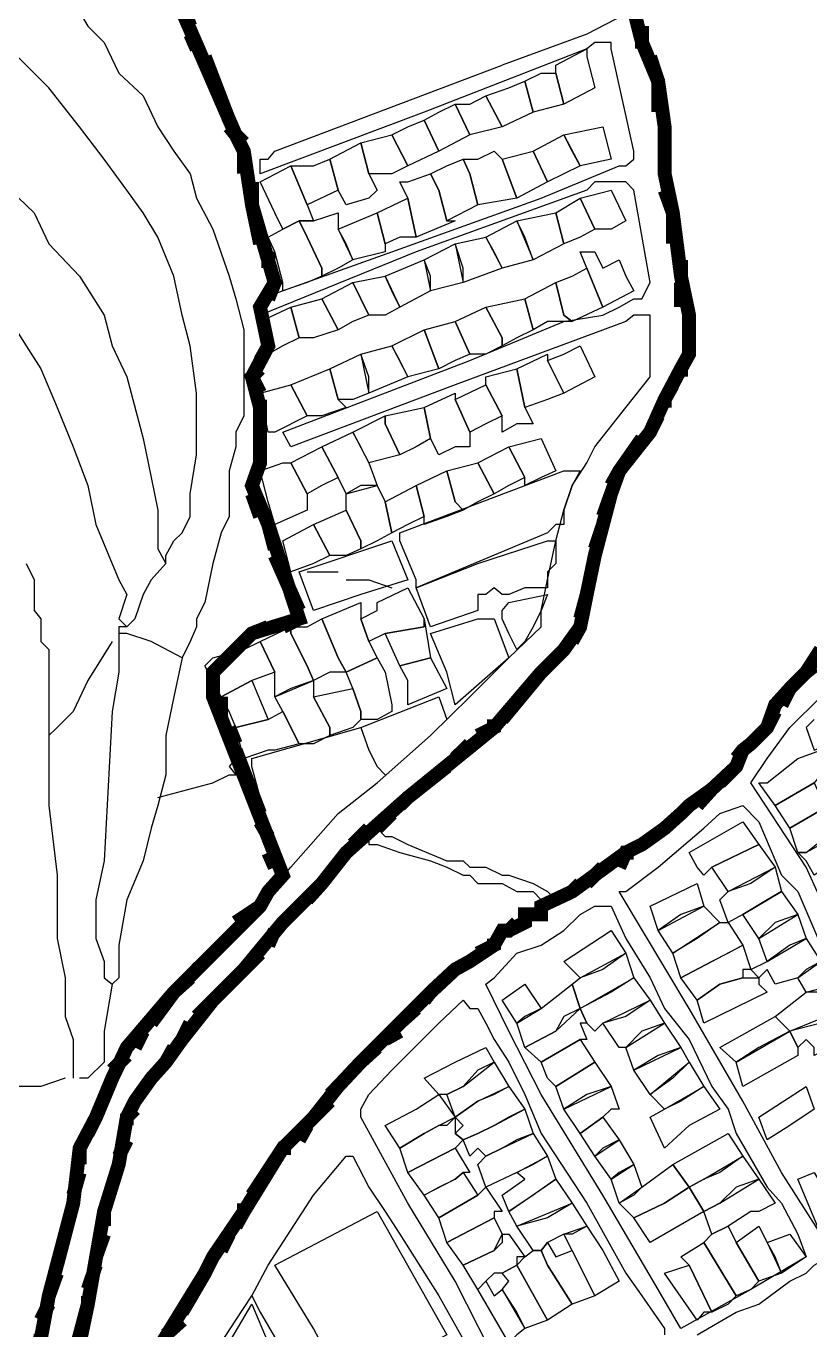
# Model space of a CAD drawing. Header units: millimetres. Extents: x -3588 to 75209, y -3737 to 38254.
# Drawn here: x 3750.2 to 3886.4, y 20195.7 to 20422.4 of the extents above; entities that cross this region are included whole.
import ezdxf

# ---------------------------------------------------------------- set-up
doc = ezdxf.new("R2010")
doc.units = ezdxf.units.MM
doc.layers.add('P', color=253, linetype='Continuous')

msp = doc.modelspace()

# ---------------------------------------------------------------- linework, layer by layer
at = {"layer": 'P'}
for points, const_width in [([(3751.611, 20188.071), (3754.14, 20201.61), (3758.381, 20217.71), (3759.501, 20227.296), (3762.334, 20232.674), (3765.151, 20239.443), (3767.695, 20244.804), (3775.889, 20254.407), (3786.612, 20265.129), (3790.837, 20269.37), (3792.261, 20271.899), (3794.789, 20274.731), (3782.659, 20305.779), (3782.659, 20310.02), (3789.428, 20316.789), (3797.622, 20319.334), (3792.261, 20335.706), (3789.428, 20342.475), (3790.837, 20346.428), (3790.837, 20356.03), (3789.428, 20361.391), (3792.261, 20366.753), (3790.837, 20373.522), (3793.381, 20377.763), (3789.428, 20391.318), (3788.02, 20400.633), (3786.612, 20403.449), (3771.936, 20437.329)], 2.417), ([(3751.611, 20188.071), (3754.14, 20201.61), (3758.381, 20217.71), (3759.501, 20227.296), (3762.334, 20232.674), (3765.151, 20239.443), (3767.695, 20244.804), (3775.889, 20254.407), (3786.612, 20265.129), (3790.837, 20269.37), (3792.261, 20271.899), (3794.789, 20274.731), (3782.659, 20305.779), (3782.659, 20310.02), (3789.428, 20316.789), (3797.622, 20319.334), (3792.261, 20335.706), (3789.428, 20342.475), (3790.837, 20346.428), (3790.837, 20356.03), (3789.428, 20361.391), (3792.261, 20366.753), (3790.837, 20373.522), (3793.381, 20377.763), (3789.428, 20391.318), (3788.02, 20400.633), (3786.612, 20403.449), (3771.936, 20437.329)], 1.2), ([(3778.706, 20422.366), (3777.297, 20426.319)], 2.417), ([(3855.764, 20425.182), (3857.188, 20419.533), (3860.005, 20412.763), (3861.125, 20404.858), (3861.125, 20396.68), (3862.549, 20389.894), (3863.958, 20378.884), (3865.366, 20372.114), (3865.366, 20368.161), (3865.366, 20365.344), (3863.958, 20362.8), (3861.125, 20357.439), (3858.596, 20351.789), (3853.235, 20345.02), (3851.811, 20341.067), (3850.402, 20335.706), (3848.994, 20330.344), (3847.586, 20323.559), (3846.449, 20317.909), (3843.633, 20313.972), (3839.68, 20310.02), (3831.486, 20300.417), (3816.539, 20288.271), (3805.8, 20278.684), (3801.575, 20273.323), (3794.789, 20266.537), (3788.02, 20258.36), (3782.659, 20252.998), (3777.297, 20246.213), (3774.465, 20242.26), (3771.936, 20239.443), (3769.104, 20235.49), (3767.695, 20232.674), (3766.287, 20224.48), (3763.742, 20216.286), (3760.926, 20200.202), (3758.381, 20188.071)], 2.417), ([(3855.764, 20425.182), (3857.188, 20419.533), (3860.005, 20412.763), (3861.125, 20404.858), (3861.125, 20396.68), (3862.549, 20389.894), (3863.958, 20378.884), (3865.366, 20372.114), (3865.366, 20368.161), (3865.366, 20365.344), (3863.958, 20362.8), (3861.125, 20357.439), (3858.596, 20351.789), (3853.235, 20345.02), (3851.811, 20341.067), (3850.402, 20335.706), (3848.994, 20330.344), (3847.586, 20323.559), (3846.449, 20317.909), (3843.633, 20313.972), (3839.68, 20310.02), (3831.486, 20300.417), (3816.539, 20288.271), (3805.8, 20278.684), (3801.575, 20273.323), (3794.789, 20266.537), (3788.02, 20258.36), (3782.659, 20252.998), (3777.297, 20246.213), (3774.465, 20242.26), (3771.936, 20239.443), (3769.104, 20235.49), (3767.695, 20232.674), (3766.287, 20224.48), (3763.742, 20216.286), (3760.926, 20200.202), (3758.381, 20188.071)], 1.2), ([(3857.188, 20422.366), (3857.188, 20419.533), (3857.188, 20418.413)], 2.417), ([(3779.826, 20418.413), (3778.706, 20420.957)], 2.417), ([(3785.475, 20405.994), (3781.25, 20417.004)], 2.417), ([(3858.596, 20417.004), (3860.005, 20412.763), (3860.005, 20407.402)], 2.417), ([(3788.02, 20402.041), (3786.612, 20403.449), (3785.475, 20404.858)], 2.417), ([(3861.125, 20404.858), (3861.125, 20402.041)], 2.417), ([(3788.02, 20396.68), (3788.02, 20400.633)], 2.417), ([(3861.125, 20399.208), (3861.125, 20396.68)], 2.417), ([(3790.837, 20384.533), (3789.428, 20391.318), (3789.428, 20395.271)], 2.417), ([(3861.125, 20393.847), (3862.549, 20389.894), (3862.549, 20384.533)], 2.417), ([(3792.261, 20380.308), (3792.261, 20383.125)], 2.417), ([(3863.958, 20381.716), (3863.958, 20378.884)], 2.417), ([(3792.261, 20374.947), (3793.381, 20377.763)], 2.417), ([(3863.958, 20377.763), (3863.958, 20373.522)], 2.417), ([(3790.837, 20364.208), (3792.261, 20366.753), (3790.837, 20373.522)], 2.417), ([(3865.366, 20372.114), (3865.366, 20368.161), (3865.366, 20365.344), (3863.958, 20362.8), (3863.958, 20361.391)], 2.417), ([(3790.837, 20358.559), (3789.428, 20361.391), (3790.837, 20362.8)], 2.417), ([(3862.549, 20359.983), (3861.125, 20357.439), (3861.125, 20356.03)], 2.417), ([(3790.837, 20354.622), (3790.837, 20356.03), (3790.837, 20357.439)], 2.417), ([(3860.005, 20354.622), (3858.596, 20351.789)], 2.417), ([(3789.428, 20342.475), (3790.837, 20346.428), (3790.837, 20351.789)], 2.417), ([(3857.188, 20350.669), (3853.235, 20345.02), (3851.811, 20342.475)], 2.417), ([(3790.837, 20337.114), (3789.428, 20341.067)], 2.417), ([(3851.811, 20341.067), (3850.402, 20337.114)], 2.417), ([(3793.381, 20331.465), (3792.261, 20335.706)], 2.417), ([(3850.402, 20335.706), (3848.994, 20331.465)], 2.417), ([(3797.622, 20320.742), (3793.381, 20330.344)], 2.417), ([(3848.994, 20330.344), (3847.586, 20323.559), (3846.449, 20319.334)], 2.417), ([(3794.789, 20317.909), (3797.622, 20319.334)], 2.417), ([(3789.428, 20316.789), (3792.261, 20317.909)], 2.417), ([(3846.449, 20317.909), (3845.041, 20315.381)], 2.417), ([(3782.659, 20307.187), (3782.659, 20310.02), (3788.02, 20315.381)], 2.417), ([(3770.512, 20188.071), (3781.25, 20205.563), (3782.659, 20208.396), (3788.02, 20216.286), (3794.789, 20227.296), (3800.151, 20232.674), (3804.392, 20238.035), (3808.345, 20242.26), (3815.114, 20249.045), (3820.475, 20254.407), (3824.716, 20258.36), (3827.261, 20259.768), (3831.486, 20262.585), (3832.91, 20265.129), (3834.031, 20265.129), (3836.863, 20266.537), (3836.863, 20267.946), (3839.68, 20267.946), (3839.68, 20269.37), (3845.041, 20271.899), (3854.355, 20278.684), (3857.188, 20280.093), (3861.125, 20282.909), (3863.958, 20285.454), (3865.366, 20286.862), (3869.319, 20289.695), (3873.56, 20293.648), (3874.68, 20296.464), (3876.088, 20297.585), (3878.921, 20300.417), (3880.329, 20304.37), (3882.874, 20307.187), (3884.282, 20308.595), (3885.691, 20310.02), (3888.235, 20313.972)], 2.417), ([(3770.512, 20188.071), (3781.25, 20205.563), (3782.659, 20208.396), (3788.02, 20216.286), (3794.789, 20227.296), (3800.151, 20232.674), (3804.392, 20238.035), (3808.345, 20242.26), (3815.114, 20249.045), (3820.475, 20254.407), (3824.716, 20258.36), (3827.261, 20259.768), (3831.486, 20262.585), (3832.91, 20265.129), (3834.031, 20265.129), (3836.863, 20266.537), (3836.863, 20267.946), (3839.68, 20267.946), (3839.68, 20269.37), (3845.041, 20271.899), (3854.355, 20278.684), (3857.188, 20280.093), (3861.125, 20282.909), (3863.958, 20285.454), (3865.366, 20286.862), (3869.319, 20289.695), (3873.56, 20293.648), (3874.68, 20296.464), (3876.088, 20297.585), (3878.921, 20300.417), (3880.329, 20304.37), (3882.874, 20307.187), (3884.282, 20308.595), (3885.691, 20310.02), (3888.235, 20313.972)], 1.2), ([(3843.633, 20313.972), (3840.8, 20311.14)], 2.417), ([(3884.282, 20308.595), (3885.691, 20310.02), (3887.099, 20311.14)], 2.417), ([(3839.68, 20310.02), (3832.91, 20301.826)], 2.417), ([(3784.067, 20301.826), (3784.067, 20305.779)], 2.417), ([(3881.45, 20304.37), (3882.874, 20307.187)], 2.417), ([(3831.486, 20301.826), (3831.486, 20300.417), (3828.669, 20299.009)], 2.417), ([(3873.56, 20295.056), (3874.68, 20296.464), (3876.088, 20297.585), (3878.921, 20300.417), (3880.329, 20303.234)], 2.417), ([(3786.612, 20297.585), (3785.475, 20300.417)], 2.417), ([(3827.261, 20297.585), (3824.716, 20295.056)], 2.417), ([(3790.837, 20285.454), (3786.612, 20296.464)], 2.417), ([(3823.308, 20293.648), (3816.539, 20288.271), (3815.114, 20286.862)], 2.417), ([(3870.727, 20290.815), (3873.56, 20293.648)], 2.417), ([(3866.774, 20286.862), (3869.319, 20289.695)], 2.417), ([(3813.706, 20285.454), (3811.161, 20282.909)], 2.417), ([(3857.188, 20280.093), (3861.125, 20282.909), (3863.958, 20285.454), (3865.366, 20286.862)], 2.417), ([(3792.261, 20281.501), (3790.837, 20284.046)], 2.417), ([(3809.753, 20282.909), (3806.936, 20280.093)], 2.417), ([(3793.381, 20276.14), (3792.261, 20278.684)], 2.417), ([(3805.8, 20278.684), (3801.575, 20273.323), (3799.03, 20270.49)], 2.417), ([(3853.235, 20276.14), (3854.355, 20278.684), (3855.764, 20278.684)], 2.417), ([(3786.612, 20266.537), (3790.837, 20269.37), (3792.261, 20271.899), (3794.789, 20274.731)], 2.417), ([(3847.586, 20273.323), (3850.402, 20276.14)], 2.417), ([(3836.863, 20267.946), (3839.68, 20267.946), (3839.68, 20269.37), (3845.041, 20271.899), (3846.449, 20273.323)], 2.417), ([(3797.622, 20269.37), (3794.789, 20266.537)], 2.417), ([(3784.067, 20262.585), (3786.612, 20265.129)], 2.417), ([(3793.381, 20265.129), (3792.261, 20262.585)], 2.417), ([(3832.91, 20265.129), (3834.031, 20265.129), (3835.439, 20266.537)], 2.417), ([(3828.669, 20261.176), (3831.486, 20262.585), (3831.486, 20263.721)], 2.417), ([(3779.826, 20258.36), (3782.659, 20261.176)], 2.417), ([(3790.837, 20261.176), (3788.02, 20258.36), (3784.067, 20254.407)], 2.417), ([(3819.355, 20252.998), (3820.475, 20254.407), (3824.716, 20258.36), (3827.261, 20259.768)], 2.417), ([(3771.936, 20249.045), (3775.889, 20254.407), (3778.706, 20256.935)], 2.417), ([(3782.659, 20252.998), (3779.826, 20250.166)], 2.417), ([(3815.114, 20249.045), (3817.947, 20251.574)], 2.417), ([(3778.706, 20249.045), (3777.297, 20246.213)], 2.417), ([(3769.104, 20244.804), (3770.512, 20247.621)], 2.417), ([(3812.586, 20246.213), (3815.114, 20247.621)], 2.417), ([(3775.889, 20244.804), (3774.465, 20242.26), (3771.936, 20239.443), (3769.104, 20235.49)], 2.417), ([(3802.983, 20236.611), (3804.392, 20238.035), (3808.345, 20242.26), (3811.161, 20244.804)], 2.417), ([(3765.151, 20240.852), (3767.695, 20243.396)], 2.417), ([(3760.926, 20229.841), (3762.334, 20232.674), (3765.151, 20239.443)], 2.417), ([(3800.151, 20232.674), (3802.983, 20235.49)], 2.417), ([(3769.104, 20234.082), (3767.695, 20232.674), (3767.695, 20231.249)], 2.417), ([(3797.622, 20228.721), (3799.03, 20231.249)], 2.417), ([(3767.695, 20228.721), (3766.287, 20225.888)], 2.417), ([(3759.501, 20224.48), (3759.501, 20227.296)], 2.417), ([(3789.428, 20219.118), (3794.789, 20227.296), (3796.214, 20227.296)], 2.417), ([(3766.287, 20224.48), (3763.742, 20216.286), (3763.742, 20213.757)], 2.417), ([(3758.381, 20219.118), (3759.501, 20223.071)], 2.417), ([(3755.564, 20206.972), (3758.381, 20217.71)], 2.417), ([(3786.612, 20213.757), (3788.02, 20216.286), (3788.02, 20217.71)], 2.417), ([(3763.742, 20212.349), (3762.334, 20208.396)], 2.417), ([(3784.067, 20209.516), (3785.475, 20212.349)], 2.417), ([(3777.297, 20198.794), (3781.25, 20205.563), (3782.659, 20208.396)], 2.417), ([(3762.334, 20206.972), (3760.926, 20202.747)], 2.417), ([(3754.14, 20201.61), (3755.564, 20205.563)], 2.417), ([(3760.926, 20201.61), (3760.926, 20200.202), (3758.381, 20190.6)], 2.417), ([(3752.732, 20197.385), (3754.14, 20200.202)], 2.417), ([(3774.465, 20194.841), (3777.297, 20197.385)], 2.417), ([(3750.187, 20185.239), (3751.611, 20188.071), (3752.732, 20194.841)], 2.417)]:
    msp.add_lwpolyline(points, dxfattribs=dict(at, const_width=const_width))
for points in [[(3756.973, 20429.135), (3760.926, 20422.366), (3763.742, 20419.533), (3766.287, 20414.172), (3770.512, 20410.219), (3773.056, 20404.858), (3775.889, 20400.633), (3778.706, 20396.68), (3779.826, 20392.439), (3782.659, 20387.077), (3785.475, 20378.884), (3786.612, 20374.947), (3788.02, 20369.569), (3788.02, 20364.208), (3788.02, 20359.983), (3788.02, 20354.622), (3786.612, 20351.789), (3786.612, 20349.245), (3785.475, 20345.02), (3785.475, 20341.067), (3785.475, 20337.114), (3784.067, 20334.297), (3782.659, 20328.92), (3781.25, 20322.15), (3779.826, 20319.334), (3779.826, 20317.909), (3778.706, 20315.381), (3777.297, 20312.548)], [(3758.381, 20188.071), (3760.926, 20200.202), (3763.742, 20216.286), (3766.287, 20224.48), (3767.695, 20232.674), (3769.104, 20235.49), (3771.936, 20239.443), (3774.465, 20242.26), (3777.297, 20246.213), (3782.659, 20252.998), (3788.02, 20258.36), (3799.03, 20270.49), (3805.8, 20278.684), (3809.753, 20281.501), (3811.161, 20282.909), (3816.539, 20288.271), (3824.716, 20295.056), (3831.486, 20300.417), (3835.439, 20305.779), (3839.68, 20310.02), (3842.224, 20311.14), (3843.633, 20313.972), (3845.041, 20315.381), (3846.449, 20317.909), (3846.449, 20320.742), (3847.586, 20323.559), (3848.994, 20330.344), (3850.402, 20335.706), (3851.811, 20341.067), (3853.235, 20345.02), (3855.764, 20349.245), (3858.596, 20351.789), (3860.005, 20354.622), (3861.125, 20357.439), (3862.549, 20359.983), (3863.958, 20362.8), (3865.366, 20365.344), (3865.366, 20368.161), (3865.366, 20372.114), (3863.958, 20378.884), (3862.549, 20389.894), (3861.125, 20396.68), (3861.125, 20404.858), (3860.005, 20412.763), (3858.596, 20417.004), (3857.188, 20422.366), (3855.764, 20425.182), (3847.586, 20420.957), (3832.91, 20415.596)], [(3751.611, 20188.071), (3754.14, 20201.61), (3758.381, 20217.71), (3759.501, 20227.296), (3762.334, 20232.674), (3765.151, 20239.443), (3767.695, 20244.804), (3775.889, 20254.407), (3786.612, 20265.129), (3796.214, 20276.14), (3804.392, 20285.454), (3811.161, 20290.815), (3820.475, 20299.009), (3827.261, 20305.779), (3834.031, 20312.548), (3839.68, 20317.909), (3839.68, 20320.742), (3840.8, 20326.103), (3842.224, 20332.873), (3843.633, 20338.234), (3845.041, 20342.475), (3847.586, 20346.428), (3848.994, 20349.245), (3854.355, 20356.03), (3858.596, 20361.391), (3858.596, 20366.753), (3858.596, 20370.994), (3858.596, 20372.114), (3857.188, 20372.114), (3855.764, 20372.114), (3854.355, 20370.994), (3824.716, 20359.983), (3796.214, 20349.245), (3794.789, 20351.789), (3827.261, 20364.208), (3843.633, 20370.994), (3850.402, 20372.114), (3853.235, 20373.522), (3855.764, 20374.947), (3857.188, 20374.947), (3858.596, 20377.763), (3855.764, 20393.847), (3854.355, 20395.271), (3853.235, 20395.271), (3851.811, 20395.271), (3848.994, 20395.271), (3847.586, 20393.847), (3817.947, 20383.125), (3790.837, 20372.114), (3790.837, 20374.947), (3813.706, 20383.125), (3839.68, 20392.439), (3853.235, 20398.088), (3854.355, 20398.088), (3855.764, 20399.208), (3855.764, 20400.633), (3851.811, 20418.413), (3851.811, 20419.533), (3848.994, 20419.533), (3847.586, 20418.413), (3819.355, 20407.402), (3790.837, 20396.68), (3790.837, 20399.208), (3792.261, 20399.208), (3793.381, 20400.633), (3832.91, 20415.596)], [(3842.224, 20415.596), (3847.586, 20418.413), (3847.586, 20417.004), (3848.994, 20411.643), (3843.633, 20408.81), (3842.224, 20414.172), (3842.224, 20415.596)], [(3774.465, 20328.92), (3774.465, 20330.344), (3775.889, 20332.873), (3777.297, 20334.297), (3778.706, 20337.114), (3778.706, 20341.067), (3779.826, 20347.836), (3779.826, 20350.669), (3779.826, 20354.622), (3779.826, 20358.559), (3778.706, 20366.753), (3777.297, 20372.114), (3775.889, 20378.884), (3773.056, 20385.669), (3770.512, 20389.894), (3767.695, 20393.847), (3763.742, 20399.208), (3759.501, 20404.858), (3754.14, 20411.643), (3748.779, 20417.004)], [(3839.68, 20414.172), (3842.224, 20414.172), (3843.633, 20408.81), (3838.272, 20407.402), (3836.863, 20412.763), (3839.68, 20414.172)], [(3834.031, 20411.643), (3836.863, 20412.763), (3838.272, 20407.402), (3832.91, 20404.858), (3830.078, 20410.219), (3834.031, 20411.643)], [(3827.261, 20408.81), (3830.078, 20410.219), (3832.91, 20404.858), (3827.261, 20403.449), (3824.716, 20408.81), (3827.261, 20408.81)], [(3821.9, 20407.402), (3824.716, 20408.81), (3827.261, 20403.449), (3821.9, 20400.633), (3819.355, 20405.994), (3821.9, 20407.402)], [(3816.539, 20404.858), (3819.355, 20405.994), (3821.9, 20400.633), (3816.539, 20398.088), (3813.706, 20403.449), (3816.539, 20404.858)], [(3845.041, 20400.633), (3843.633, 20403.449), (3850.402, 20404.858), (3851.811, 20399.208), (3846.449, 20398.088), (3845.041, 20400.633)], [(3813.706, 20396.68), (3809.753, 20396.68), (3808.345, 20402.041), (3813.706, 20403.449), (3816.539, 20398.088), (3813.706, 20396.68)], [(3843.633, 20396.68), (3840.8, 20395.271), (3838.272, 20400.633), (3843.633, 20403.449), (3846.449, 20398.088), (3843.633, 20396.68)], [(3804.392, 20393.847), (3802.983, 20399.208), (3808.345, 20402.041), (3809.753, 20396.68), (3811.161, 20393.847), (3809.753, 20392.439), (3805.8, 20391.318), (3804.392, 20393.847)], [(3827.261, 20396.68), (3826.125, 20399.208), (3828.669, 20399.208), (3831.486, 20400.633), (3832.91, 20399.208), (3835.439, 20392.439), (3828.669, 20391.318), (3827.261, 20396.68)], [(3835.439, 20392.439), (3832.91, 20399.208), (3838.272, 20400.633), (3840.8, 20395.271), (3835.439, 20392.439)], [(3793.381, 20389.894), (3790.837, 20395.271), (3796.214, 20398.088), (3799.03, 20391.318), (3800.151, 20388.486), (3797.622, 20388.486), (3794.789, 20387.077), (3793.381, 20389.894)], [(3800.151, 20398.088), (3802.983, 20399.208), (3804.392, 20393.847), (3799.03, 20391.318), (3796.214, 20398.088), (3800.151, 20398.088)], [(3827.261, 20396.68), (3828.669, 20391.318), (3823.308, 20388.486), (3821.9, 20393.847), (3820.475, 20396.68), (3823.308, 20398.088), (3826.125, 20399.208), (3827.261, 20396.68)], [(3816.539, 20392.439), (3815.114, 20395.271), (3816.539, 20395.271), (3820.475, 20396.68), (3821.9, 20393.847), (3823.308, 20388.486), (3824.716, 20388.486), (3817.947, 20385.669), (3816.539, 20392.439)], [(3745.962, 20395.271), (3751.611, 20389.894), (3754.14, 20384.533), (3759.501, 20378.884), (3763.742, 20372.114), (3765.151, 20366.753), (3767.695, 20361.391), (3770.512, 20350.669), (3771.936, 20343.883), (3773.056, 20338.234), (3773.056, 20334.297), (3773.056, 20331.465), (3774.465, 20328.92)], [(3851.811, 20387.077), (3848.994, 20387.077), (3846.449, 20392.439), (3851.811, 20393.847), (3854.355, 20388.486), (3851.811, 20387.077)], [(3815.114, 20385.669), (3812.586, 20384.533), (3811.161, 20389.894), (3816.539, 20392.439), (3817.947, 20385.669), (3815.114, 20385.669)], [(3846.449, 20385.669), (3843.633, 20384.533), (3842.224, 20389.894), (3846.449, 20392.439), (3848.994, 20387.077), (3846.449, 20385.669)], [(3799.03, 20377.763), (3794.789, 20376.355), (3794.789, 20377.763), (3793.381, 20383.125), (3792.261, 20385.669), (3794.789, 20387.077), (3797.622, 20388.486), (3799.03, 20385.669), (3801.575, 20380.308), (3801.575, 20378.884), (3799.03, 20377.763)], [(3804.392, 20380.308), (3801.575, 20378.884), (3801.575, 20380.308), (3799.03, 20385.669), (3797.622, 20388.486), (3800.151, 20388.486), (3804.392, 20389.894), (3804.392, 20387.077), (3806.936, 20381.716), (3804.392, 20380.308)], [(3805.8, 20384.533), (3804.392, 20387.077), (3811.161, 20389.894), (3812.586, 20384.533), (3812.586, 20383.125), (3806.936, 20381.716), (3805.8, 20384.533)], [(3831.486, 20383.125), (3830.078, 20385.669), (3835.439, 20388.486), (3838.272, 20381.716), (3832.91, 20380.308), (3831.486, 20383.125)], [(3836.863, 20385.669), (3835.439, 20388.486), (3842.224, 20389.894), (3843.633, 20384.533), (3838.272, 20381.716), (3836.863, 20385.669)], [(3738.056, 20384.533), (3745.962, 20373.522), (3750.187, 20366.753), (3752.732, 20362.8), (3755.564, 20356.03), (3758.381, 20349.245), (3760.926, 20342.475), (3762.334, 20335.706), (3766.287, 20326.103), (3767.695, 20323.559), (3766.287, 20319.334), (3767.695, 20317.909)], [(3820.475, 20378.884), (3819.355, 20381.716), (3824.716, 20384.533), (3826.125, 20377.763), (3820.475, 20376.355), (3820.475, 20378.884)], [(3826.125, 20380.308), (3824.716, 20384.533), (3830.078, 20385.669), (3832.91, 20380.308), (3826.125, 20377.763), (3826.125, 20380.308)], [(3813.706, 20376.355), (3812.586, 20378.884), (3819.355, 20381.716), (3820.475, 20376.355), (3815.114, 20373.522), (3813.706, 20376.355)], [(3854.355, 20378.884), (3855.764, 20376.355), (3850.402, 20373.522), (3847.586, 20380.308), (3846.449, 20383.125), (3848.994, 20383.125), (3850.402, 20380.308), (3853.235, 20381.716), (3854.355, 20378.884)], [(3845.041, 20378.884), (3847.586, 20380.308), (3850.402, 20373.522), (3845.041, 20370.994), (3843.633, 20372.114), (3842.224, 20377.763), (3845.041, 20378.884)], [(3806.936, 20370.994), (3804.392, 20369.569), (3801.575, 20374.947), (3806.936, 20377.763), (3809.753, 20372.114), (3806.936, 20370.994)], [(3812.586, 20372.114), (3809.753, 20372.114), (3806.936, 20377.763), (3812.586, 20378.884), (3815.114, 20373.522), (3812.586, 20372.114)], [(3840.8, 20370.994), (3838.272, 20369.569), (3836.863, 20374.947), (3842.224, 20377.763), (3843.633, 20372.114), (3845.041, 20370.994), (3840.8, 20370.994)], [(3800.151, 20368.161), (3797.622, 20368.161), (3796.214, 20373.522), (3801.575, 20374.947), (3804.392, 20369.569), (3800.151, 20368.161)], [(3835.439, 20368.161), (3832.91, 20366.753), (3832.91, 20368.161), (3830.078, 20373.522), (3836.863, 20374.947), (3838.272, 20369.569), (3835.439, 20368.161)], [(3794.789, 20366.753), (3792.261, 20365.344), (3790.837, 20370.994), (3796.214, 20373.522), (3797.622, 20368.161), (3794.789, 20366.753)], [(3830.078, 20365.344), (3827.261, 20365.344), (3824.716, 20370.994), (3830.078, 20373.522), (3832.91, 20368.161), (3832.91, 20366.753), (3830.078, 20365.344)], [(3824.716, 20364.208), (3821.9, 20362.8), (3819.355, 20369.569), (3824.716, 20370.994), (3827.261, 20365.344), (3824.716, 20364.208)], [(3815.114, 20364.208), (3813.706, 20366.753), (3819.355, 20369.569), (3821.9, 20362.8), (3816.539, 20361.391), (3815.114, 20364.208)], [(3809.753, 20361.391), (3808.345, 20365.344), (3813.706, 20366.753), (3816.539, 20361.391), (3809.753, 20358.559), (3809.753, 20361.391)], [(3843.633, 20365.344), (3846.449, 20366.753), (3848.994, 20361.391), (3843.633, 20358.559), (3840.8, 20364.208), (3843.633, 20365.344)], [(3806.936, 20357.439), (3804.392, 20357.439), (3802.983, 20362.8), (3808.345, 20365.344), (3809.753, 20358.559), (3806.936, 20357.439)], [(3840.8, 20357.439), (3836.863, 20356.03), (3835.439, 20362.8), (3840.8, 20365.344), (3840.8, 20364.208), (3843.633, 20358.559), (3840.8, 20357.439)], [(3801.575, 20354.622), (3799.03, 20354.622), (3796.214, 20359.983), (3802.983, 20362.8), (3804.392, 20357.439), (3805.8, 20356.03), (3801.575, 20354.622)], [(3835.439, 20353.198), (3832.91, 20351.789), (3832.91, 20354.622), (3830.078, 20359.983), (3830.078, 20361.391), (3835.439, 20362.8), (3836.863, 20356.03), (3838.272, 20353.198), (3835.439, 20353.198)], [(3792.261, 20351.789), (3790.837, 20358.559), (3796.214, 20359.983), (3799.03, 20354.622), (3793.381, 20351.789), (3792.261, 20351.789)], [(3830.078, 20353.198), (3827.261, 20351.789), (3824.716, 20357.439), (3830.078, 20359.983), (3832.91, 20354.622), (3830.078, 20353.198)], [(3824.716, 20349.245), (3821.9, 20347.836), (3820.475, 20350.669), (3819.355, 20356.03), (3824.716, 20358.559), (3824.716, 20357.439), (3827.261, 20351.789), (3827.261, 20349.245), (3824.716, 20349.245)], [(3808.345, 20349.245), (3806.936, 20351.789), (3812.586, 20354.622), (3812.586, 20353.198), (3815.114, 20347.836), (3809.753, 20346.428), (3808.345, 20349.245)], [(3817.947, 20349.245), (3815.114, 20347.836), (3812.586, 20353.198), (3812.586, 20354.622), (3819.355, 20356.03), (3820.475, 20350.669), (3817.947, 20349.245)], [(3808.345, 20342.475), (3805.8, 20341.067), (3804.392, 20343.883), (3801.575, 20349.245), (3806.936, 20351.789), (3809.753, 20346.428), (3811.161, 20342.475), (3808.345, 20342.475)], [(3839.68, 20343.883), (3836.863, 20342.475), (3836.863, 20343.883), (3834.031, 20349.245), (3839.68, 20350.669), (3842.224, 20345.02), (3839.68, 20343.883)], [(3801.575, 20342.475), (3799.03, 20341.067), (3796.214, 20346.428), (3801.575, 20349.245), (3804.392, 20343.883), (3801.575, 20342.475)], [(3834.031, 20342.475), (3831.486, 20341.067), (3828.669, 20346.428), (3834.031, 20349.245), (3836.863, 20343.883), (3834.031, 20342.475)], [(3799.03, 20341.067), (3799.03, 20338.234), (3793.381, 20335.706), (3792.261, 20339.658), (3790.837, 20345.02), (3794.789, 20346.428), (3796.214, 20346.428), (3799.03, 20341.067)], [(3828.669, 20339.658), (3826.125, 20338.234), (3824.716, 20339.658), (3823.308, 20345.02), (3828.669, 20346.428), (3831.486, 20341.067), (3828.669, 20339.658)], [(3842.224, 20335.706), (3840.8, 20334.297), (3817.947, 20324.695), (3817.947, 20326.103), (3815.114, 20332.873), (3815.114, 20334.297), (3843.633, 20345.02), (3846.449, 20345.02), (3845.041, 20342.475), (3843.633, 20338.234), (3843.633, 20335.706), (3842.224, 20335.706)], [(3823.308, 20337.114), (3819.355, 20335.706), (3819.355, 20337.114), (3817.947, 20342.475), (3823.308, 20345.02), (3824.716, 20339.658), (3826.125, 20338.234), (3823.308, 20337.114)], [(3811.161, 20332.873), (3808.345, 20331.465), (3808.345, 20332.873), (3805.8, 20338.234), (3805.8, 20341.067), (3811.161, 20342.475), (3812.586, 20339.658), (3813.706, 20334.297), (3811.161, 20332.873)], [(3816.539, 20335.706), (3813.706, 20334.297), (3812.586, 20339.658), (3817.947, 20342.475), (3819.355, 20337.114), (3816.539, 20335.706)], [(3805.8, 20330.344), (3802.983, 20330.344), (3800.151, 20335.706), (3805.8, 20338.234), (3808.345, 20332.873), (3808.345, 20331.465), (3805.8, 20330.344)], [(3800.151, 20328.92), (3796.214, 20327.512), (3794.789, 20332.873), (3800.151, 20335.706), (3802.983, 20330.344), (3800.151, 20328.92)], [(3808.345, 20323.559), (3800.151, 20320.742), (3797.622, 20327.512), (3813.706, 20332.873), (3816.539, 20326.103), (3808.345, 20323.559)], [(3836.863, 20324.695), (3834.031, 20323.559), (3832.91, 20323.559), (3831.486, 20324.695), (3830.078, 20323.559), (3828.669, 20323.559), (3828.669, 20322.15), (3828.669, 20320.742), (3820.475, 20317.909), (3817.947, 20324.695), (3828.669, 20328.92), (3840.8, 20332.873), (3842.224, 20332.873), (3842.224, 20331.465), (3842.224, 20328.92), (3840.8, 20327.512), (3840.8, 20324.695), (3836.863, 20324.695)], [(3750.187, 20328.92), (3751.611, 20326.103), (3751.611, 20324.695), (3751.611, 20323.559), (3751.611, 20322.15), (3751.611, 20320.742), (3752.732, 20319.334), (3752.732, 20317.909), (3752.732, 20315.381), (3754.14, 20313.972), (3754.14, 20312.548), (3754.14, 20311.14), (3754.14, 20308.595), (3754.14, 20307.187), (3754.14, 20305.779), (3754.14, 20303.234), (3754.14, 20301.826), (3754.14, 20300.417), (3754.14, 20299.009)], [(3774.465, 20328.92), (3771.936, 20326.103), (3770.512, 20323.559), (3769.104, 20319.334), (3767.695, 20317.909)], [(3799.03, 20327.512), (3801.575, 20327.512), (3804.392, 20327.512)], [(3805.8, 20326.103), (3806.936, 20326.103), (3809.753, 20326.103), (3813.706, 20324.695)], [(3811.161, 20320.742), (3811.161, 20322.15), (3816.539, 20324.695), (3819.355, 20319.334), (3819.355, 20317.909), (3812.586, 20316.789), (3809.753, 20315.381), (3808.345, 20319.334), (3811.161, 20320.742)], [(3834.031, 20316.789), (3832.91, 20319.334), (3832.91, 20320.742), (3834.031, 20322.15), (3840.8, 20323.559), (3839.68, 20320.742), (3838.272, 20317.909), (3836.863, 20315.381), (3835.439, 20313.972), (3834.031, 20316.789)], [(3804.392, 20312.548), (3801.575, 20319.334), (3808.345, 20322.15), (3808.345, 20320.742), (3808.345, 20319.334), (3809.753, 20315.381), (3811.161, 20312.548), (3805.8, 20310.02), (3804.392, 20312.548)], [(3802.983, 20310.02), (3800.151, 20308.595), (3799.03, 20311.14), (3796.214, 20316.789), (3796.214, 20317.909), (3799.03, 20317.909), (3801.575, 20319.334), (3804.392, 20312.548), (3805.8, 20310.02), (3802.983, 20310.02)], [(3819.355, 20319.334), (3820.475, 20312.548), (3815.114, 20311.14), (3812.586, 20316.789), (3819.355, 20317.909), (3819.355, 20319.334)], [(3823.308, 20310.02), (3820.475, 20316.789), (3828.669, 20319.334), (3830.078, 20319.334), (3831.486, 20319.334), (3834.031, 20312.548), (3824.716, 20304.37), (3823.308, 20310.02)], [(3766.287, 20316.789), (3766.287, 20310.02), (3765.151, 20303.234), (3763.742, 20277.26), (3762.334, 20270.49), (3762.334, 20263.721), (3763.742, 20259.768), (3763.742, 20256.935), (3765.151, 20255.815)], [(3767.695, 20317.909), (3766.287, 20317.909), (3766.287, 20316.789)], [(3777.297, 20312.548), (3771.936, 20315.381), (3767.695, 20316.789), (3766.287, 20316.789)], [(3796.214, 20307.187), (3793.381, 20305.779), (3793.381, 20308.595), (3793.381, 20310.02), (3790.837, 20315.381), (3796.214, 20317.909), (3796.214, 20316.789), (3799.03, 20311.14), (3800.151, 20308.595), (3796.214, 20307.187)], [(3765.151, 20315.381), (3760.926, 20308.595), (3758.381, 20303.234), (3755.564, 20300.417), (3754.14, 20299.009)], [(3782.659, 20312.548), (3788.02, 20313.972), (3790.837, 20315.381), (3793.381, 20310.02), (3789.428, 20308.595), (3784.067, 20305.779), (3781.25, 20311.14), (3782.659, 20312.548)], [(3888.235, 20313.972), (3885.691, 20310.02), (3884.282, 20308.595)], [(3777.297, 20312.548), (3775.889, 20305.779), (3774.465, 20299.009), (3774.465, 20292.223), (3773.056, 20286.862), (3771.936, 20282.909), (3770.512, 20277.26), (3767.695, 20270.49), (3766.287, 20262.585), (3766.287, 20256.935), (3765.151, 20255.815)], [(3811.161, 20301.826), (3808.345, 20301.826), (3808.345, 20303.234), (3806.936, 20307.187), (3805.8, 20310.02), (3811.161, 20312.548), (3812.586, 20310.02), (3813.706, 20304.37), (3813.706, 20303.234), (3811.161, 20301.826)], [(3816.539, 20308.595), (3815.114, 20311.14), (3820.475, 20312.548), (3823.308, 20307.187), (3816.539, 20304.37), (3816.539, 20308.595)], [(3785.475, 20303.234), (3784.067, 20305.779), (3789.428, 20308.595), (3792.261, 20301.826), (3786.612, 20300.417), (3785.475, 20303.234)], [(3800.151, 20297.585), (3797.622, 20297.585), (3794.789, 20303.234), (3793.381, 20305.779), (3800.151, 20308.595), (3800.151, 20305.779), (3802.983, 20300.417), (3802.983, 20299.009), (3800.151, 20297.585)], [(3806.936, 20300.417), (3802.983, 20299.009), (3802.983, 20300.417), (3800.151, 20305.779), (3806.936, 20307.187), (3808.345, 20303.234), (3808.345, 20301.826), (3806.936, 20300.417)], [(3884.282, 20308.595), (3882.874, 20307.187), (3880.329, 20304.37)], [(3782.659, 20305.779), (3786.612, 20295.056), (3785.475, 20293.648), (3786.612, 20292.223)], [(3808.345, 20300.417), (3821.9, 20305.779), (3823.308, 20301.826)], [(3892.46, 20261.176), (3885.691, 20276.14), (3876.088, 20290.815), (3878.921, 20295.056), (3882.874, 20300.417), (3888.235, 20305.779)], [(3788.02, 20295.056), (3786.612, 20300.417), (3792.261, 20301.826), (3794.789, 20303.234), (3797.622, 20297.585), (3793.381, 20296.464), (3792.261, 20296.464), (3788.02, 20295.056)], [(3880.329, 20304.37), (3878.921, 20300.417), (3876.088, 20297.585)], [(3794.789, 20274.731), (3792.261, 20282.909), (3790.837, 20288.271), (3789.428, 20293.648), (3789.428, 20295.056), (3808.345, 20300.417)], [(3808.345, 20300.417), (3809.753, 20296.464), (3811.161, 20293.648), (3812.586, 20292.223)], [(3887.099, 20301.826), (3885.691, 20300.417), (3887.099, 20296.464), (3889.643, 20297.585)], [(3754.14, 20299.009), (3754.14, 20297.585), (3754.14, 20296.464), (3754.14, 20286.862), (3755.564, 20274.731), (3755.564, 20263.721), (3756.973, 20256.935), (3756.973, 20250.166), (3758.381, 20246.213), (3758.381, 20242.26), (3758.381, 20240.852), (3758.381, 20239.443)], [(3876.088, 20297.585), (3874.68, 20296.464), (3873.56, 20293.648), (3869.319, 20289.695), (3865.366, 20286.862)], [(3888.235, 20292.223), (3887.099, 20290.815), (3880.329, 20286.862), (3877.513, 20290.815), (3878.921, 20290.815), (3884.282, 20295.056), (3888.235, 20296.464), (3889.643, 20292.223), (3888.235, 20292.223)], [(3786.612, 20292.223), (3788.02, 20293.648), (3789.428, 20288.271), (3790.837, 20282.909), (3793.381, 20277.26), (3794.789, 20274.731)], [(3773.056, 20288.271), (3782.659, 20290.815), (3785.475, 20292.223), (3786.612, 20292.223)], [(3892.46, 20289.695), (3892.46, 20288.271), (3889.643, 20286.862), (3882.874, 20282.909), (3880.329, 20286.862), (3887.099, 20290.815), (3888.235, 20288.271), (3891.052, 20290.815), (3892.46, 20289.695)], [(3865.366, 20286.862), (3863.958, 20285.454), (3861.125, 20282.909), (3857.188, 20280.093)], [(3870.727, 20285.454), (3874.68, 20286.862), (3877.513, 20284.046), (3881.45, 20274.731), (3884.282, 20271.899), (3888.235, 20262.585)], [(3888.235, 20280.093), (3885.691, 20278.684), (3884.282, 20278.684), (3882.874, 20282.909), (3889.643, 20286.862), (3891.052, 20282.909), (3888.235, 20280.093)], [(3888.235, 20212.349), (3881.45, 20223.071), (3874.68, 20235.49), (3865.366, 20251.574), (3853.235, 20271.899), (3854.355, 20271.899), (3860.005, 20276.14), (3867.91, 20282.909), (3870.727, 20285.454)], [(3811.161, 20282.909), (3812.586, 20281.501), (3813.706, 20281.501), (3816.539, 20280.093), (3823.308, 20277.26), (3826.125, 20277.26), (3827.261, 20276.14), (3830.078, 20276.14), (3832.91, 20274.731), (3834.031, 20274.731), (3838.272, 20273.323), (3840.8, 20271.899), (3842.224, 20270.49)], [(3866.774, 20276.14), (3865.366, 20278.684), (3874.68, 20284.046), (3877.513, 20280.093), (3869.319, 20276.14), (3867.91, 20274.731), (3866.774, 20276.14)], [(3891.052, 20277.26), (3887.099, 20274.731), (3885.691, 20277.26), (3884.282, 20278.684), (3885.691, 20278.684), (3891.052, 20282.909), (3892.46, 20282.909), (3895.005, 20280.093), (3891.052, 20277.26)], [(3809.753, 20281.501), (3809.753, 20280.093), (3811.161, 20280.093), (3815.114, 20278.684), (3820.475, 20277.26), (3823.308, 20276.14), (3826.125, 20274.731), (3827.261, 20274.731), (3828.669, 20273.323), (3832.91, 20273.323), (3835.439, 20271.899), (3838.272, 20271.899), (3839.68, 20270.49), (3840.8, 20269.37)], [(3857.188, 20280.093), (3854.355, 20278.684), (3845.041, 20271.899), (3839.68, 20269.37), (3839.68, 20267.946)], [(3858.596, 20280.093), (3857.188, 20280.093)], [(3876.088, 20273.323), (3872.135, 20271.899), (3869.319, 20276.14), (3877.513, 20280.093), (3880.329, 20276.14), (3876.088, 20273.323)], [(3878.921, 20270.49), (3874.68, 20267.946), (3872.135, 20266.537), (3870.727, 20270.49), (3872.135, 20271.899), (3880.329, 20276.14), (3881.45, 20271.899), (3878.921, 20270.49)], [(3863.958, 20267.946), (3860.005, 20265.129), (3858.596, 20269.37), (3866.774, 20273.323), (3867.91, 20269.37), (3863.958, 20267.946)], [(3880.329, 20266.537), (3877.513, 20263.721), (3874.68, 20267.946), (3881.45, 20271.899), (3884.282, 20267.946), (3880.329, 20266.537)], [(3846.449, 20267.946), (3848.994, 20269.37), (3850.402, 20269.37), (3851.811, 20269.37), (3854.355, 20263.721), (3858.596, 20256.935), (3861.125, 20251.574), (3865.366, 20246.213), (3869.319, 20238.035), (3872.135, 20234.082), (3873.56, 20229.841), (3878.921, 20220.527), (3881.45, 20217.71), (3884.282, 20212.349), (3885.691, 20208.396), (3876.088, 20202.747), (3863.958, 20195.961), (3860.005, 20202.747), (3850.402, 20219.118), (3839.68, 20236.611), (3834.031, 20247.621), (3830.078, 20255.815), (3831.486, 20256.935), (3835.439, 20261.176), (3839.68, 20262.585), (3843.633, 20265.129), (3846.449, 20267.946)], [(3866.774, 20263.721), (3862.549, 20261.176), (3860.005, 20265.129), (3867.91, 20269.37), (3870.727, 20266.537), (3866.774, 20263.721)], [(3836.863, 20266.537), (3834.031, 20265.129), (3832.91, 20265.129)], [(3839.68, 20267.946), (3836.863, 20267.946)], [(3836.863, 20267.946), (3836.863, 20266.537)], [(3872.135, 20261.176), (3869.319, 20259.768), (3863.958, 20256.935), (3862.549, 20261.176), (3870.727, 20266.537), (3872.135, 20266.537), (3874.68, 20262.585), (3872.135, 20261.176)], [(3882.874, 20262.585), (3878.921, 20259.768), (3877.513, 20263.721), (3884.282, 20267.946), (3885.691, 20263.721), (3882.874, 20262.585)], [(3832.91, 20265.129), (3831.486, 20262.585), (3827.261, 20259.768)], [(3850.402, 20258.36), (3846.449, 20256.935), (3843.633, 20259.768), (3851.811, 20265.129), (3854.355, 20261.176), (3850.402, 20258.36)], [(3874.68, 20258.36), (3874.68, 20256.935), (3870.727, 20255.815), (3866.774, 20252.998), (3863.958, 20256.935), (3869.319, 20259.768), (3874.68, 20262.585), (3876.088, 20258.36), (3874.68, 20258.36)], [(3885.691, 20258.36), (3884.282, 20256.935), (3880.329, 20255.815), (3878.921, 20258.36), (3877.513, 20256.935), (3876.088, 20258.36), (3878.921, 20259.768), (3885.691, 20263.721), (3888.235, 20259.768), (3885.691, 20258.36)], [(3827.261, 20259.768), (3824.716, 20258.36), (3820.475, 20254.407), (3815.114, 20249.045), (3808.345, 20242.26), (3804.392, 20238.035), (3800.151, 20232.674), (3794.789, 20227.296), (3788.02, 20216.286), (3781.25, 20205.563), (3770.512, 20188.071), (3767.695, 20182.422), (3760.926, 20171.699)], [(3851.811, 20254.407), (3846.449, 20251.574), (3845.041, 20255.815), (3846.449, 20256.935), (3854.355, 20261.176), (3855.764, 20256.935), (3851.811, 20254.407)], [(3888.235, 20254.407), (3885.691, 20254.407), (3884.282, 20256.935), (3888.235, 20259.768), (3891.052, 20255.815), (3888.235, 20254.407)], [(3765.151, 20255.815), (3763.742, 20247.621), (3763.742, 20242.26), (3760.926, 20239.443), (3759.501, 20239.443)], [(3836.863, 20250.166), (3835.439, 20249.045), (3832.91, 20252.998), (3836.863, 20255.815), (3839.68, 20251.574), (3836.863, 20250.166)], [(3843.633, 20250.166), (3842.224, 20247.621), (3836.863, 20244.804), (3835.439, 20249.045), (3839.68, 20251.574), (3845.041, 20255.815), (3846.449, 20251.574), (3843.633, 20250.166)], [(3854.355, 20250.166), (3850.402, 20249.045), (3848.994, 20247.621), (3847.586, 20249.045), (3846.449, 20251.574), (3855.764, 20256.935), (3858.596, 20252.998), (3854.355, 20250.166)], [(3877.513, 20255.815), (3878.921, 20254.407), (3867.91, 20249.045), (3866.774, 20252.998), (3870.727, 20255.815), (3874.68, 20256.935), (3877.513, 20256.935), (3877.513, 20255.815)], [(3888.235, 20249.045), (3882.874, 20247.621), (3880.329, 20250.166), (3885.691, 20254.407), (3891.052, 20255.815), (3892.46, 20251.574), (3888.235, 20249.045)], [(3832.91, 20188.071), (3824.716, 20204.155), (3816.539, 20217.71), (3808.345, 20232.674), (3808.345, 20234.082), (3809.753, 20236.611), (3813.706, 20240.852), (3821.9, 20249.045), (3826.125, 20252.998), (3827.261, 20251.574), (3828.669, 20251.574), (3830.078, 20249.045), (3831.486, 20246.213)], [(3857.188, 20247.621), (3854.355, 20244.804), (3853.235, 20244.804), (3850.402, 20249.045), (3858.596, 20252.998), (3861.125, 20249.045), (3857.188, 20247.621)], [(3847.586, 20249.045), (3846.449, 20249.045), (3847.586, 20246.213), (3846.449, 20246.213), (3839.68, 20242.26), (3836.863, 20244.804), (3842.224, 20247.621), (3846.449, 20251.574), (3847.586, 20249.045)], [(3887.099, 20244.804), (3885.691, 20246.213), (3884.282, 20244.804), (3882.874, 20247.621), (3892.46, 20251.574), (3895.005, 20247.621), (3887.099, 20243.396), (3887.099, 20244.804)], [(3860.005, 20243.396), (3855.764, 20240.852), (3854.355, 20244.804), (3861.125, 20249.045), (3863.958, 20244.804), (3860.005, 20243.396)], [(3877.513, 20244.804), (3873.56, 20242.26), (3870.727, 20244.804), (3880.329, 20250.166), (3882.874, 20247.621), (3877.513, 20244.804)], [(3831.486, 20246.213), (3834.031, 20242.26), (3836.863, 20236.611), (3839.68, 20229.841), (3847.586, 20217.71), (3854.355, 20205.563), (3857.188, 20201.61), (3861.125, 20195.961), (3861.125, 20194.841)], [(3840.8, 20239.443), (3839.68, 20242.26), (3846.449, 20246.213), (3848.994, 20242.26), (3842.224, 20238.035), (3840.8, 20239.443)], [(3884.282, 20244.804), (3884.282, 20243.396), (3874.68, 20238.035), (3873.56, 20242.26), (3882.874, 20247.621), (3884.282, 20244.804)], [(3828.669, 20240.852), (3826.125, 20238.035), (3823.308, 20236.611), (3821.9, 20236.611), (3819.355, 20239.443), (3824.716, 20242.26), (3830.078, 20244.804), (3831.486, 20242.26), (3828.669, 20240.852)], [(3862.549, 20239.443), (3858.596, 20236.611), (3855.764, 20240.852), (3863.958, 20244.804), (3865.366, 20242.26), (3862.549, 20239.443)], [(3831.486, 20236.611), (3828.669, 20235.49), (3824.716, 20232.674), (3823.308, 20236.611), (3826.125, 20238.035), (3831.486, 20242.26), (3834.031, 20238.035), (3831.486, 20236.611)], [(3847.586, 20236.611), (3843.633, 20234.082), (3842.224, 20238.035), (3848.994, 20242.26), (3851.811, 20238.035), (3847.586, 20236.611)], [(3863.958, 20235.49), (3861.125, 20234.082), (3858.596, 20236.611), (3865.366, 20242.26), (3867.91, 20238.035), (3863.958, 20235.49)], [(3756.973, 20239.443), (3752.732, 20238.035), (3751.611, 20238.035), (3748.779, 20238.035)], [(3834.031, 20232.674), (3831.486, 20231.249), (3828.669, 20229.841), (3826.125, 20228.721), (3824.716, 20229.841), (3826.125, 20231.249), (3824.716, 20232.674), (3828.669, 20235.49), (3834.031, 20238.035), (3836.863, 20234.082), (3834.031, 20232.674)], [(3851.811, 20234.082), (3850.402, 20232.674), (3846.449, 20229.841), (3843.633, 20234.082), (3851.811, 20238.035), (3853.235, 20234.082), (3851.811, 20234.082)], [(3865.366, 20231.249), (3861.125, 20227.296), (3858.596, 20232.674), (3861.125, 20234.082), (3867.91, 20238.035), (3870.727, 20234.082), (3865.366, 20231.249)], [(3882.874, 20231.249), (3878.921, 20228.721), (3877.513, 20232.674), (3885.691, 20238.035), (3887.099, 20234.082), (3882.874, 20231.249)], [(3823.308, 20231.249), (3821.9, 20231.249), (3819.355, 20229.841), (3815.114, 20227.296), (3812.586, 20231.249), (3817.947, 20234.082), (3821.9, 20236.611), (3824.716, 20232.674), (3823.308, 20231.249)], [(3824.716, 20229.841), (3826.125, 20228.721), (3824.716, 20227.296), (3816.539, 20223.071), (3815.114, 20227.296), (3819.355, 20229.841), (3821.9, 20231.249), (3824.716, 20232.674), (3824.716, 20229.841)], [(3835.439, 20228.721), (3832.91, 20227.296), (3830.078, 20225.888), (3828.669, 20227.296), (3827.261, 20225.888), (3826.125, 20228.721), (3828.669, 20229.841), (3831.486, 20231.249), (3836.863, 20234.082), (3838.272, 20229.841), (3835.439, 20228.721)], [(3850.402, 20227.296), (3848.994, 20225.888), (3846.449, 20229.841), (3850.402, 20232.674), (3853.235, 20228.721), (3850.402, 20227.296)], [(3838.272, 20224.48), (3835.439, 20223.071), (3830.078, 20220.527), (3828.669, 20224.48), (3830.078, 20225.888), (3832.91, 20227.296), (3838.272, 20229.841), (3840.8, 20225.888), (3838.272, 20224.48)], [(3870.727, 20223.071), (3867.91, 20221.935), (3865.366, 20220.527), (3862.549, 20224.48), (3872.135, 20229.841), (3874.68, 20225.888), (3870.727, 20223.071)], [(3853.235, 20223.071), (3851.811, 20221.935), (3848.994, 20225.888), (3853.235, 20228.721), (3855.764, 20224.48), (3853.235, 20223.071)], [(3778.706, 20185.239), (3786.612, 20197.385), (3789.428, 20201.61), (3792.261, 20206.972), (3800.151, 20219.118), (3805.8, 20225.888)], [(3805.8, 20225.888), (3806.936, 20225.888), (3809.753, 20220.527), (3812.586, 20216.286), (3815.114, 20212.349), (3821.9, 20201.61), (3827.261, 20192.024)], [(3826.125, 20223.071), (3824.716, 20221.935), (3819.355, 20219.118), (3816.539, 20223.071), (3824.716, 20227.296), (3827.261, 20223.071), (3826.125, 20223.071)], [(3838.272, 20219.118), (3834.031, 20216.286), (3832.91, 20219.118), (3836.863, 20221.935), (3835.439, 20223.071), (3840.8, 20225.888), (3842.224, 20221.935), (3838.272, 20219.118)], [(3873.56, 20220.527), (3870.727, 20217.71), (3867.91, 20216.286), (3865.366, 20220.527), (3867.91, 20221.935), (3874.68, 20225.888), (3877.513, 20221.935), (3873.56, 20220.527)], [(3821.9, 20220.527), (3824.716, 20221.935), (3826.125, 20223.071), (3828.669, 20219.118), (3821.9, 20215.166), (3819.355, 20219.118), (3821.9, 20220.527)], [(3855.764, 20219.118), (3853.235, 20217.71), (3851.811, 20221.935), (3855.764, 20224.48), (3857.188, 20220.527), (3855.764, 20219.118)], [(3861.125, 20217.71), (3855.764, 20215.166), (3853.235, 20217.71), (3857.188, 20220.527), (3862.549, 20224.48), (3865.366, 20220.527), (3861.125, 20217.71)], [(3891.052, 20212.349), (3888.235, 20212.349), (3884.282, 20221.935), (3887.099, 20223.071), (3892.46, 20213.757), (3891.052, 20212.349)], [(3840.8, 20215.166), (3835.439, 20213.757), (3834.031, 20216.286), (3842.224, 20221.935), (3845.041, 20217.71), (3840.8, 20215.166)], [(3877.513, 20216.286), (3876.088, 20216.286), (3872.135, 20213.757), (3869.319, 20212.349), (3867.91, 20216.286), (3870.727, 20217.71), (3877.513, 20221.935), (3880.329, 20217.71), (3877.513, 20216.286)], [(3831.486, 20216.286), (3831.486, 20215.166), (3823.308, 20210.925), (3821.9, 20215.166), (3828.669, 20219.118), (3830.078, 20220.527), (3832.91, 20216.286), (3831.486, 20216.286)], [(3861.125, 20217.71), (3865.366, 20220.527), (3867.91, 20216.286), (3858.596, 20210.925), (3855.764, 20215.166), (3861.125, 20217.71)], [(3866.774, 20194.841), (3873.56, 20198.794), (3877.513, 20200.202), (3882.874, 20204.155), (3885.691, 20205.563), (3887.099, 20206.972), (3889.643, 20208.396), (3899.246, 20213.757), (3901.774, 20215.166), (3909.968, 20219.118)], [(3817.947, 20192.024), (3812.586, 20188.071), (3805.8, 20185.239), (3800.151, 20195.961), (3793.381, 20206.972), (3811.161, 20216.286), (3823.308, 20194.841), (3817.947, 20192.024)], [(3845.041, 20212.349), (3843.633, 20212.349), (3840.8, 20210.925), (3839.68, 20209.516), (3838.272, 20209.516), (3835.439, 20213.757), (3845.041, 20217.71), (3847.586, 20213.757), (3845.041, 20212.349)], [(3832.91, 20210.925), (3831.486, 20209.516), (3826.125, 20206.972), (3823.308, 20210.925), (3831.486, 20215.166), (3832.91, 20212.349), (3832.91, 20210.925)], [(3835.439, 20208.396), (3835.439, 20206.972), (3832.91, 20205.563), (3831.486, 20205.563), (3830.078, 20204.155), (3828.669, 20202.747), (3826.125, 20206.972), (3831.486, 20209.516), (3832.91, 20212.349), (3834.031, 20212.349), (3836.863, 20208.396), (3835.439, 20208.396)], [(3850.402, 20209.516), (3853.235, 20204.155), (3848.994, 20201.61), (3845.041, 20209.516), (3843.633, 20212.349), (3847.586, 20213.757), (3850.402, 20209.516)], [(3876.088, 20202.747), (3873.56, 20201.61), (3867.91, 20210.925), (3869.319, 20212.349), (3872.135, 20213.757), (3873.56, 20210.925), (3877.513, 20204.155), (3876.088, 20202.747)], [(3878.921, 20210.925), (3881.45, 20205.563), (3877.513, 20204.155), (3873.56, 20210.925), (3877.513, 20213.757), (3878.921, 20210.925)], [(3880.329, 20208.396), (3878.921, 20210.925), (3882.874, 20212.349), (3885.691, 20208.396), (3881.45, 20205.563), (3880.329, 20208.396)], [(3840.8, 20206.972), (3845.041, 20200.202), (3840.8, 20197.385), (3835.439, 20206.972), (3836.863, 20208.396), (3838.272, 20209.516), (3839.68, 20209.516), (3840.8, 20206.972)], [(3840.8, 20206.972), (3839.68, 20209.516), (3840.8, 20210.925), (3842.224, 20208.396), (3845.041, 20209.516), (3848.994, 20201.61), (3845.041, 20200.202), (3840.8, 20206.972)], [(3872.135, 20200.202), (3869.319, 20198.794), (3865.366, 20206.972), (3863.958, 20208.396), (3867.91, 20210.925), (3873.56, 20201.61), (3872.135, 20200.202)], [(3835.439, 20198.794), (3832.91, 20202.747), (3834.031, 20204.155), (3832.91, 20205.563), (3835.439, 20206.972), (3840.8, 20197.385), (3836.863, 20195.961), (3835.439, 20198.794)], [(3867.91, 20198.794), (3866.774, 20197.385), (3861.125, 20205.563), (3865.366, 20206.972), (3869.319, 20198.794), (3867.91, 20198.794)], [(3835.439, 20194.841), (3834.031, 20193.433), (3828.669, 20202.747), (3830.078, 20204.155), (3831.486, 20201.61), (3832.91, 20202.747), (3836.863, 20195.961), (3835.439, 20194.841)], [(3789.428, 20201.61), (3790.837, 20198.794), (3794.789, 20192.024), (3797.622, 20186.647), (3799.03, 20186.647)], [(3794.789, 20190.6), (3796.214, 20188.071), (3796.214, 20186.647), (3784.067, 20178.469), (3779.826, 20183.83), (3789.428, 20200.202), (3792.261, 20193.433), (3794.789, 20190.6)]]:
    msp.add_lwpolyline(points, dxfattribs=at)

doc.saveas('drawing.dxf')
